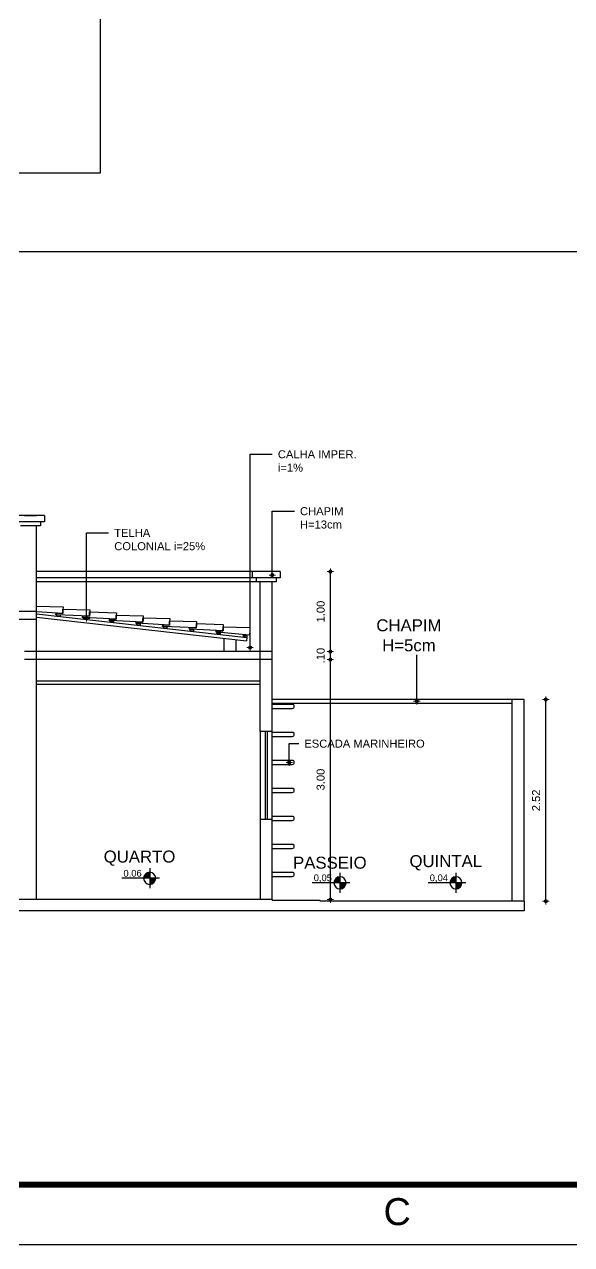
# Model space of a CAD drawing. Header units: millimetres. Extents: x 1540 to 1603, y 509.1 to 598.2.
# Drawn here: x 1565.4 to 1572.24, y 509.12 to 524.37 of the extents above; entities that cross this region are included whole.
import ezdxf
from ezdxf.enums import TextEntityAlignment as Align

# ---------------------------------------------------------------- set-up
doc = ezdxf.new("R2010")
doc.units = ezdxf.units.MM
for name, color, linetype in [('A-PEN-08', 8, 'Continuous'), ('A-PEN-09', 9, 'Continuous'), ('A-PEN-B', 5, 'Continuous'), ('A-PEN-C', 4, 'Continuous'), ('A-PEN-G', 3, 'Continuous'), ('A-PEN-R', 1, 'Continuous'), ('A-PEN-Y', 2, 'Continuous'), ('L-Texto', 30, 'Continuous'), ('NIVEIS', 1, 'Continuous'), ('P2', 1, 'Continuous')]:
    doc.layers.add(name, color=color, linetype=linetype)
doc.layers.add('A-TXT-G', color=3, linetype='Continuous', lineweight=30)
doc.layers.add('COTAS', color=53, linetype='Continuous', lineweight=9)
doc.styles.add('ARIAL', font='arial.ttf', dxfattribs={"height": 2})
doc.styles.add('CARIMBO_DADOS', font='arial.ttf', dxfattribs={"height": 0.1})
doc.styles.add('T20', font='PORT2', dxfattribs={"height": 0.2})
doc.styles.add('TEXT', font='arial.ttf')
doc.dimstyles.new('COTAS_EXTERNAS', dxfattribs={"dimtxt": 0.1, "dimasz": 0.01, "dimexe": 0, "dimexo": 0, "dimgap": 0.07, "dimtad": 1, "dimzin": 5, "dimdsep": 46, "dimtxsty": 'CARIMBO_DADOS', "dimblk1": 'CIRCULOS', "dimblk2": 'CIRCULOS', "dimsah": 1, "dimcen": 0, "dimse1": 1, "dimse2": 1, "dimclrd": 8, "dimclre": 8, "dimclrt": 230, "dimadec": 0, "dimazin": 0, "dimtfac": 100, "dimtix": 1, "dimtmove": 2, "dimatfit": 3, "dimldrblk": 'CIRCULOS', "dimfxl": 1, "dimtolj": 1, "dimtzin": 5, "dimarcsym": 0})
doc.dimstyles.get("Standard").update_dxf_attribs({"dimtxt": 0.18, "dimasz": 0.18, "dimexe": 0.18, "dimexo": 0.0625, "dimgap": 0.09, "dimtad": 0, "dimtih": 1, "dimtoh": 1, "dimdec": 4, "dimzin": 0, "dimdsep": 46, "dimtxsty": 'Standard', "dimcen": 0.09, "dimadec": 0, "dimazin": 0, "dimtfac": 1, "dimtdec": 4, "dimtofl": 0, "dimtmove": 0, "dimatfit": 3, "dimfxl": 1, "dimtolj": 1, "dimtzin": 0, "dimarcsym": 0})

# ---------------------------------------------------------------- blocks, each defined once
blk = doc.blocks.new('cotas')
at = {"layer": 'L-Texto'}
h = blk.add_hatch(color=6, dxfattribs=at)
h.paths.add_polyline_path([(0.135, 0, 0.414214), (0, 0.135), (0, 0)])
h.paths.add_polyline_path([(0, 0), (-0.135, 0, 0.414214), (0, -0.135)])
for p, q in [((-0.223, 0), (0.621, 0)), ((0, 0.223), (0, -0.223))]:
    blk.add_line(p, q, dxfattribs=at)
blk.add_circle((0, 0), 0.135, dxfattribs=at)
at = {"layer": 'L-Texto', "color": 6, "style": 'T20'}
blk.add_attdef('COTA', (0.167, 0.038), '', height=0.15, dxfattribs=at)
blk = doc.blocks.new('CIRCULOS')
at = {"layer": 'COTAS'}
for p, q in [((-4, 0), (4, 0)), ((0, 4), (0, -4))]:
    blk.add_line(p, q, dxfattribs=at)
for radius in [2, 1]:
    blk.add_circle((0, 0), radius, dxfattribs=at)
blk = doc.blocks.new('*D583')
at = {"layer": 'A-TXT-G', "color": 8, "lineweight": -2, "ltscale": 0.05}
blk.add_line((1571.921, 513.418), (1571.921, 515.918), dxfattribs=at)
at = {"layer": 'Defpoints', "color": 0, "ltscale": 0.05}
for p in [(1571.65, 515.928), (1571.921, 515.928), (1571.65, 513.408)]:
    blk.add_point(p, dxfattribs=at)
at = {"layer": 'A-TXT-G', "color": 8, "lineweight": -2, "ltscale": 0.05, "xscale": 0.01, "yscale": 0.01, "zscale": 0.01}
for p, rotation in [((1571.921, 515.928), 90), ((1571.921, 513.408), 270)]:
    blk.add_blockref('CIRCULOS', p, dxfattribs=dict(at, rotation=rotation))
at = {"layer": 'A-TXT-G', "color": 230, "ltscale": 0.05, "insert": (1571.8, 514.668), "char_height": 0.1, "attachment_point": 5, "rotation": 90, "style": 'CARIMBO_DADOS'}
blk.add_mtext('\\A1;2.52', dxfattribs=at)
blk = doc.blocks.new('*D605')
at = {"layer": 'A-PEN-08', "color": 8, "lineweight": -2, "ltscale": 0.05}
blk.add_line((1569.227, 513.438), (1569.227, 516.418), dxfattribs=at)
at = {"layer": 'Defpoints', "color": 0, "ltscale": 0.05}
for p in [(1568.5, 516.428), (1569.227, 516.428), (1568.35, 513.428)]:
    blk.add_point(p, dxfattribs=at)
at = {"layer": 'A-PEN-08', "color": 8, "lineweight": -2, "ltscale": 0.05, "xscale": 0.01, "yscale": 0.01, "zscale": 0.01}
for p, rotation in [((1569.227, 516.428), 90), ((1569.227, 513.428), 270)]:
    blk.add_blockref('CIRCULOS', p, dxfattribs=dict(at, rotation=rotation))
at = {"layer": 'A-PEN-08', "color": 230, "ltscale": 0.05, "insert": (1569.105, 514.928), "char_height": 0.1, "attachment_point": 5, "rotation": 90, "style": 'CARIMBO_DADOS'}
blk.add_mtext('\\A1;3.00', dxfattribs=at)
blk = doc.blocks.new('*D606')
at = {"layer": 'A-PEN-08', "color": 8, "lineweight": -2, "ltscale": 0.05}
for p, q in [((1569.227, 516.538), (1569.227, 516.548)), ((1569.227, 516.428), (1569.227, 516.528)), ((1569.227, 516.418), (1569.227, 516.408))]:
    blk.add_line(p, q, dxfattribs=at)
at = {"layer": 'Defpoints', "color": 0, "ltscale": 0.05}
for p in [(1568.5, 516.528), (1569.227, 516.528), (1568.35, 516.428)]:
    blk.add_point(p, dxfattribs=at)
at = {"layer": 'A-PEN-08', "color": 8, "lineweight": -2, "ltscale": 0.05, "xscale": 0.01, "yscale": 0.01, "zscale": 0.01}
for p, rotation in [((1569.227, 516.528), 270), ((1569.227, 516.428), 90)]:
    blk.add_blockref('CIRCULOS', p, dxfattribs=dict(at, rotation=rotation))
at = {"layer": 'A-PEN-08', "color": 230, "ltscale": 0.05, "insert": (1569.106, 516.478), "char_height": 0.1, "attachment_point": 5, "rotation": 90, "style": 'CARIMBO_DADOS'}
blk.add_mtext('\\A1;.10', dxfattribs=at)
blk = doc.blocks.new('*D607')
at = {"layer": 'A-PEN-08', "color": 8, "lineweight": -2, "ltscale": 0.05}
blk.add_line((1569.227, 516.538), (1569.227, 517.518), dxfattribs=at)
at = {"layer": 'Defpoints', "color": 0, "ltscale": 0.05}
for p in [(1568.6, 517.528), (1569.227, 517.528), (1568.5, 516.528)]:
    blk.add_point(p, dxfattribs=at)
at = {"layer": 'A-PEN-08', "color": 8, "lineweight": -2, "ltscale": 0.05, "xscale": 0.01, "yscale": 0.01, "zscale": 0.01}
for p, rotation in [((1569.227, 517.528), 90), ((1569.227, 516.528), 270)]:
    blk.add_blockref('CIRCULOS', p, dxfattribs=dict(at, rotation=rotation))
at = {"layer": 'A-PEN-08', "color": 230, "ltscale": 0.05, "insert": (1569.106, 517.028), "char_height": 0.1, "attachment_point": 5, "rotation": 90, "style": 'CARIMBO_DADOS'}
blk.add_mtext('\\A1;1.00', dxfattribs=at)
blk = doc.blocks.new('PRANCHA')
at = {"color": 1}
blk.add_lwpolyline([(0, 0), (84.1, 0), (84.1, 59.4), (0, 59.4)], close=True, dxfattribs=at)
at = {"color": 4, "const_width": 0.1}
blk.add_lwpolyline([(2.5, 58.4), (83.1, 58.4), (83.1, 1), (2.5, 1)], close=True, dxfattribs=at)
at = {"color": 50, "linetype": 'Continuous', "style": 'ARIAL'}
blk.add_text('C', height=0.45, dxfattribs=at).set_placement((40.12, 0.55), align=Align.MIDDLE)

msp = doc.modelspace()

# ---------------------------------------------------------------- linework, layer by layer
at = {"layer": 'A-PEN-08', "ltscale": 0.05}
for p, q in [((1571.5, 515.928), (1568.5, 515.928)), ((1571.5, 515.878), (1568.5, 515.878)), ((1568.75, 515.868), (1568.5, 515.868)), ((1568.5, 515.818), (1568.75, 515.818)), ((1568.75, 515.518), (1568.5, 515.518)), ((1568.5, 515.468), (1568.75, 515.468)), ((1568.75, 515.168), (1568.5, 515.168)), ((1568.5, 515.118), (1568.75, 515.118)), ((1568.75, 514.818), (1568.5, 514.818)), ((1568.5, 514.768), (1568.75, 514.768)), ((1568.75, 514.468), (1568.5, 514.468)), ((1568.5, 514.418), (1568.75, 514.418)), ((1568.75, 514.118), (1568.5, 514.118)), ((1568.5, 514.068), (1568.75, 514.068)), ((1568.75, 513.768), (1568.5, 513.768)), ((1568.5, 513.718), (1568.75, 513.718))]:
    msp.add_line(p, q, dxfattribs=at)
for centre in [(1568.75, 515.843), (1568.75, 515.493), (1568.75, 515.143), (1568.75, 514.793), (1568.75, 514.443), (1568.75, 514.093), (1568.75, 513.743)]:
    msp.add_arc(centre, 0.025, 270, 90, dxfattribs=at)
at = {"layer": 'A-PEN-09'}
for points in [[(1565.55, 517.096), (1565.884, 517.087), (1565.882, 517.047), (1565.881, 517.005), (1565.881, 517.005), (1565.551, 517.023)], [(1565.807, 516.988), (1565.794, 516.989), (1565.796, 517.008), (1565.881, 517.004), (1565.882, 517.047), (1565.883, 517.057), (1566.218, 517.048), (1566.217, 517.008), (1566.213, 516.97), (1566.213, 516.97), (1565.807, 516.988)], [(1566.14, 516.955), (1566.128, 516.955), (1566.13, 516.974), (1566.214, 516.97), (1566.216, 517.013), (1566.216, 517.023), (1566.551, 517.014), (1566.55, 516.974), (1566.549, 516.932), (1566.549, 516.932), (1566.14, 516.955)], [(1566.475, 516.915), (1566.462, 516.916), (1566.464, 516.935), (1566.548, 516.931), (1566.55, 516.974), (1566.55, 516.984), (1566.885, 516.975), (1566.884, 516.935), (1566.88, 516.897), (1566.88, 516.897), (1566.475, 516.915)], [(1566.808, 516.882), (1566.795, 516.882), (1566.797, 516.901), (1566.882, 516.897), (1566.883, 516.94), (1566.884, 516.95), (1567.218, 516.941), (1567.217, 516.901), (1567.216, 516.859), (1567.216, 516.859), (1566.808, 516.882)], [(1567.142, 516.842), (1567.129, 516.843), (1567.131, 516.862), (1567.216, 516.858), (1567.217, 516.901), (1567.218, 516.911), (1567.553, 516.902), (1567.551, 516.862), (1567.548, 516.824), (1567.548, 516.824), (1567.142, 516.842)], [(1567.475, 516.808), (1567.463, 516.809), (1567.465, 516.828), (1567.549, 516.824), (1567.551, 516.867), (1567.551, 516.877), (1567.886, 516.868), (1567.885, 516.828), (1567.884, 516.786), (1567.884, 516.786), (1567.475, 516.808)], [(1567.809, 516.769), (1567.797, 516.77), (1567.799, 516.789), (1567.883, 516.785), (1567.885, 516.828), (1567.885, 516.838), (1568.22, 516.829), (1568.219, 516.789), (1568.215, 516.733), (1568.215, 516.733), (1567.809, 516.769)]]:
    msp.add_lwpolyline(points, dxfattribs=at)
for points in [[(1565.846, 516.963), (1565.806, 516.967), (1565.807, 516.987), (1565.847, 516.986)], [(1565.846, 516.963), (1565.806, 516.967), (1565.807, 516.987), (1565.847, 516.986)], [(1566.179, 516.929), (1566.139, 516.934), (1566.14, 516.954), (1566.18, 516.953)], [(1566.513, 516.89), (1566.474, 516.894), (1566.474, 516.914), (1566.514, 516.913)], [(1566.847, 516.856), (1566.807, 516.861), (1566.807, 516.881), (1566.847, 516.88)], [(1567.181, 516.817), (1567.141, 516.821), (1567.142, 516.841), (1567.181, 516.84)], [(1567.514, 516.783), (1567.474, 516.788), (1567.475, 516.808), (1567.515, 516.806)], [(1567.848, 516.744), (1567.808, 516.748), (1567.809, 516.768), (1567.849, 516.767)], [(1568.182, 516.71), (1568.142, 516.715), (1568.142, 516.735), (1568.182, 516.733)]]:
    msp.add_lwpolyline(points, close=True, dxfattribs=at)
at = {"layer": 'A-PEN-B', "ltscale": 0.05}
for p, q in [((1565.55, 518.228), (1558.5, 518.228)), ((1565.4, 518.228), (1565.55, 518.228)), ((1565.55, 513.428), (1565.55, 518.098)), ((1568.35, 515.528), (1568.35, 517.398)), ((1568.5, 515.528), (1568.5, 517.398)), ((1565.55, 517.028), (1558.5, 517.028)), ((1565.55, 516.928), (1558.5, 516.928)), ((1567.9, 516.528), (1567.9, 516.694)), ((1568.05, 516.528), (1568.05, 516.678)), ((1568.5, 516.528), (1565.4, 516.528)), ((1568.5, 516.428), (1565.4, 516.428)), ((1571.5, 513.408), (1571.5, 515.928)), ((1571.65, 515.928), (1571.5, 515.928)), ((1571.65, 513.408), (1571.65, 515.928)), ((1568.5, 515.528), (1568.35, 515.528)), ((1568.35, 514.428), (1568.35, 513.428)), ((1568.5, 514.428), (1568.35, 514.428)), ((1568.5, 513.428), (1568.5, 514.428))]:
    msp.add_line(p, q, dxfattribs=at)
at = {"layer": 'A-PEN-B', "color": 3, "ltscale": 0.05}
for p, q in [((1565.65, 518.228), (1565.3, 518.228)), ((1565.65, 518.148), (1565.3, 518.148)), ((1565.6, 518.148), (1565.6, 518.098)), ((1565.65, 518.228), (1565.65, 518.148)), ((1565.6, 518.098), (1565.35, 518.098)), ((1568.25, 517.528), (1568.25, 517.448)), ((1568.6, 517.528), (1568.25, 517.528)), ((1568.6, 517.528), (1568.6, 517.448)), ((1568.6, 517.448), (1568.25, 517.448)), ((1568.3, 517.448), (1568.3, 517.398)), ((1568.55, 517.398), (1568.3, 517.398)), ((1568.55, 517.448), (1568.55, 517.398)), ((1565.551, 517), (1568.181, 516.703)), ((1565.552, 516.96), (1568.177, 516.663)), ((1568.181, 516.703), (1568.177, 516.663))]:
    msp.add_line(p, q, dxfattribs=at)
at = {"layer": 'A-PEN-C', "color": 8, "ltscale": 0.05}
for p, q in [((1566.348, 525.008), (1566.348, 522.508)), ((1566.348, 525.008), (1566.348, 522.508)), ((1566.348, 522.508), (1559.348, 522.508)), ((1566.348, 522.508), (1559.348, 522.508))]:
    msp.add_line(p, q, dxfattribs=at)
at = {"layer": 'A-PEN-C', "ltscale": 0.05}
for p, q in [((1565.4, 518.228), (1565.55, 518.228)), ((1568.25, 517.528), (1565.55, 517.528)), ((1568.25, 517.448), (1565.55, 517.448)), ((1568.3, 517.398), (1565.55, 517.398))]:
    msp.add_line(p, q, dxfattribs=at)
at = {"layer": 'A-PEN-G', "color": 2, "ltscale": 0.05}
for p, q in [((1568.35, 515.528), (1568.35, 514.428)), ((1568.5, 514.428), (1568.5, 515.528))]:
    msp.add_line(p, q, dxfattribs=at)
at = {"layer": 'A-PEN-G', "ltscale": 0.05}
for p, q in [((1568.41, 515.528), (1568.41, 514.428)), ((1568.44, 514.428), (1568.44, 515.528))]:
    msp.add_line(p, q, dxfattribs=at)
at = {"layer": 'A-PEN-R', "ltscale": 0.3}
for p, q in [((1568.5, 513.428), (1558.5, 513.428)), ((1568.5, 513.428), (1568.5, 513.418)), ((1569.1, 513.418), (1568.5, 513.418)), ((1569.1, 513.408), (1569.1, 513.418)), ((1571.65, 513.408), (1569.1, 513.408)), ((1571.65, 513.408), (1571.65, 513.288)), ((1571.65, 513.288), (1544.15, 513.288))]:
    msp.add_line(p, q, dxfattribs=at)
at = {"layer": 'A-PEN-Y', "ltscale": 0.05}
for p, q in [((1568.35, 516.158), (1565.55, 516.158)), ((1568.35, 516.118), (1565.55, 516.118))]:
    msp.add_line(p, q, dxfattribs=at)
at = {"layer": 'P2'}
msp.add_line((1589.172, 521.523), (1541.847, 521.523), dxfattribs=at)

# ---------------------------------------------------------------- block references
at = {"xscale": 0.75, "yscale": 0.75, "zscale": 0.75}
msp.add_blockref('PRANCHA', (1539.972, 509.115), dxfattribs=at)
at = {"layer": 'NIVEIS', "color": 1}
ref = msp.add_blockref('cotas', (1566.967, 513.694), dxfattribs=dict(at, xscale=-0.5599999999976717, yscale=0.5599999999976717, zscale=0.5599999999976717))
ref.add_attrib('COTA', '0,06', (1566.639, 513.715), dxfattribs={"color": 1, "height": 0.084, "style": 'TEXT'})
ref = msp.add_blockref('cotas', (1569.347, 513.637), dxfattribs=dict(at, xscale=-0.5599999999976717, yscale=0.5599999999976717, zscale=0.5599999999976717))
ref.add_attrib('COTA', '0,05', (1569.018, 513.658), dxfattribs={"color": 1, "height": 0.084, "style": 'TEXT'})
ref = msp.add_blockref('cotas', (1570.797, 513.637), dxfattribs=dict(at, xscale=-0.5599999999976717, yscale=0.5599999999976717, zscale=0.5599999999976717))
ref.add_attrib('COTA', '0,04', (1570.469, 513.658), dxfattribs={"color": 1, "height": 0.084, "style": 'TEXT'})

# ---------------------------------------------------------------- texts
at = {"color": 230, "style": 'CARIMBO_DADOS'}
for s, insert, char_height, attachment_point in [('CHAPIM \\PH=5cm', (1570.209, 516.73), 0.15, 5), ('\\A1;ESCADA MARINHEIRO', (1568.901, 515.427), 0.1, 1), ('QUARTO', (1566.84, 513.945), 0.15, 5), ('PASSEIO', (1569.22, 513.888), 0.15, 5), ('QUINTAL', (1570.67, 513.888), 0.15, 5)]:
    msp.add_mtext(s, dxfattribs=dict(at, insert=insert, char_height=char_height, attachment_point=attachment_point))
at = {"layer": 'A-PEN-08', "color": 230, "ltscale": 0.05, "char_height": 0.1, "attachment_point": 1, "style": 'CARIMBO_DADOS'}
for s, insert in [('CALHA IMPER.\\Pi=1%', (1568.57, 519.044)), ('CHAPIM \\PH=13cm', (1568.847, 518.333))]:
    msp.add_mtext(s, dxfattribs=dict(at, insert=insert))
at = {"layer": 'A-PEN-08', "color": 230, "ltscale": 0.05, "insert": (1566.524, 518.062), "char_height": 0.1, "width": 1.3246, "attachment_point": 1, "style": 'CARIMBO_DADOS'}
msp.add_mtext('TELHA \\PCOLONIAL i=25%', dxfattribs=at)

# ---------------------------------------------------------------- dimensions: what is measured, and where the dimension line sits
at = {"layer": 'A-PEN-08', "ltscale": 0.05}
for base, p1, p2, picture, middle in [((1569.227, 517.528), (1568.5, 516.528), (1568.6, 517.528), '*D607', (1569.106, 517.028)), ((1569.227, 516.528), (1568.35, 516.428), (1568.5, 516.528), '*D606', (1569.106, 516.478)), ((1569.227, 516.428), (1568.35, 513.428), (1568.5, 516.428), '*D605', (1569.105, 514.928))]:
    dim = msp.add_linear_dim(base=base, p1=p1, p2=p2, angle=90, dimstyle='Standard', override={"dimtxt": 0.1, "dimasz": 0.01, "dimexe": 0, "dimexo": 0, "dimgap": 0.07, "dimtad": 1, "dimtih": 0, "dimtoh": 0, "dimdec": 2, "dimzin": 5, "dimtxsty": 'CARIMBO_DADOS', "dimblk1": 'CIRCULOS', "dimblk2": 'CIRCULOS', "dimsah": 1, "dimcen": 0, "dimse1": 1, "dimse2": 1, "dimclrd": 8, "dimclre": 8, "dimclrt": 230, "dimtfac": 100, "dimtdec": 2, "dimtix": 1, "dimtofl": 1, "dimtmove": 2, "dimldrblk": 'CIRCULOS', "dimfxl": 0, "dimfxlon": 1, "dimtzin": 5, "dimarcsym": 1}, dxfattribs=at)
    dim.commit()
    dim.dimension.update_dxf_attribs({"geometry": picture, "text_midpoint": middle})
at = {"layer": 'A-TXT-G', "ltscale": 0.05}
dim = msp.add_linear_dim(base=(1571.921, 515.928), p1=(1571.65, 513.408), p2=(1571.65, 515.928), angle=90, dimstyle='COTAS_EXTERNAS', override={"dimfxl": 0, "dimfxlon": 1, "dimarcsym": 1}, dxfattribs=at)
dim.commit()
dim.dimension.update_dxf_attribs({"geometry": '*D583', "text_midpoint": (1571.8, 514.668)})

# ---------------------------------------------------------------- leaders
at = {"annotation_type": 0, "has_hookline": 1, "hookline_direction": 0, "text_width": 1.489}
msp.add_leader([(1568.712, 515.14), (1568.712, 515.377), (1568.831, 515.377)], dimstyle='COTAS_EXTERNAS', override={"dimgap": 0.07, "dimtad": 0}, dxfattribs=at)
at = {"layer": 'A-PEN-08', "ltscale": 0.05, "annotation_type": 0, "has_hookline": 1, "hookline_direction": 0}
for points, text_width in [([(1568.223, 516.578), (1568.223, 518.994), (1568.5, 518.994)], 0.967), ([(1568.5, 517.484), (1568.5, 518.283), (1568.777, 518.283)], 0.526), ([(1566.177, 516.943), (1566.177, 518.012), (1566.454, 518.012)], 1.122)]:
    msp.add_leader(points, dimstyle='Standard', override={"dimtxt": 0.1, "dimasz": 0.01, "dimexe": 0, "dimexo": 0, "dimgap": 0.07, "dimtad": 0, "dimtih": 0, "dimtoh": 0, "dimdec": 2, "dimzin": 5, "dimtxsty": 'CARIMBO_DADOS', "dimcen": 0, "dimse1": 1, "dimse2": 1, "dimclrd": 8, "dimclre": 8, "dimclrt": 230, "dimtfac": 100, "dimtdec": 2, "dimtix": 1, "dimtofl": 1, "dimtmove": 2, "dimldrblk": 'CIRCULOS', "dimfxl": 0, "dimfxlon": 1, "dimtzin": 5, "dimarcsym": 1}, dxfattribs=dict(at, text_width=text_width))
at = {"layer": 'A-PEN-08', "ltscale": 0.05}
msp.add_leader([(1570.308, 515.906), (1570.308, 516.489)], dimstyle='COTAS_EXTERNAS', override={"dimgap": 0.07, "dimtad": 0, "dimfxl": 0, "dimfxlon": 1, "dimarcsym": 1}, dxfattribs=at)

doc.saveas('drawing.dxf')
